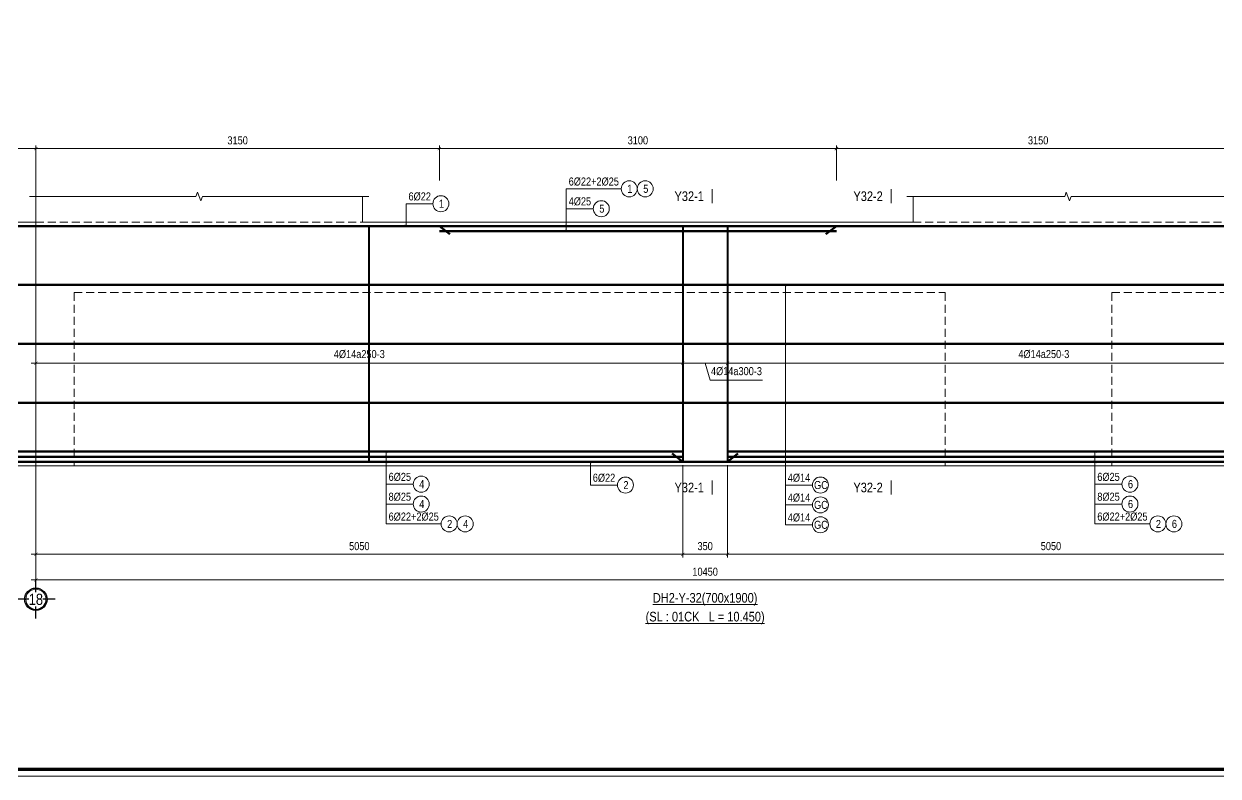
# Model space of a CAD drawing. Header units: millimetres. Extents: x 3014920 to 3563667, y -1638653 to -1356471.
# Drawn here: x 3434334 to 3443658, y -1620686 to -1614818 of the extents above; entities that cross this region are included whole.
import ezdxf
from ezdxf.enums import TextEntityAlignment as Align
from ezdxf.xclip import XClip

# ---------------------------------------------------------------- set-up
doc = ezdxf.new("R2010")
doc.units = ezdxf.units.MM
doc.header["$MEASUREMENT"] = 0
doc.header["$XCLIPFRAME"] = 0
doc.header["$PDMODE"] = 2
for name, pattern in [('6 TANG DIEN HINH 14-15$0$ACAD_ISO10W100', [18, 12, -3, 0, -3]), ('ACAD_ISO04W100', [30, 24, -3, 0, -3]), ('HIDDEN', [0.375, 0.25, -0.125])]:
    doc.linetypes.add(name, pattern=pattern)
doc.layers.get('0').update_dxf_attribs({"lineweight": 9})
doc.layers.get('Defpoints').update_dxf_attribs({"color": 10, "lineweight": 0})
for name, color, linetype, lineweight in [('2', 2, 'Continuous', 20), ('CDAI', 21, 'Continuous', 40), ('CTHEP', 50, 'Continuous', 50), ('DBAO', 90, 'Continuous', 13), ('DGIONG', 130, 'Continuous', 13), ('DMo', 9, 'HIDDEN', 9), ('KTH', 154, 'Continuous', 9), ('Net khuat', 8, 'HIDDEN', 13), ('TEXT', 7, 'Continuous', 15), ('TRUC', 251, 'ACAD_ISO04W100', 9)]:
    doc.layers.add(name, color=color, linetype=linetype, lineweight=lineweight)
doc.layers.add('8', color=8, linetype='Continuous')
doc.styles.add('HELVECONDENSE', font='VHELVCN_0.TTF')
doc.styles.add('Star-HelCon', font='VHELVCN_0.TTF')
doc.styles.add('TTP-HelCon', font='VHELVCN_0.TTF')
doc.styles.add('VNI-HELVE-CONDENSE', font='VHELVCN_0.TTF')
doc.dimstyles.new('kc-25', dxfattribs={"dimtxt": 62.5, "dimasz": 20, "dimexe": 20, "dimexo": 50, "dimgap": 25, "dimtad": 3, "dimdec": 0, "dimzin": 0, "dimdsep": 46, "dimtxsty": 'VNI-HELVE-CONDENSE', "dimblk": 'DIM', "dimcen": 2.5, "dimclrd": 256, "dimclre": 154, "dimclrt": 7, "dimaunit": 1, "dimadec": 0, "dimazin": 0, "dimtfac": 1, "dimtdec": 0, "dimtix": 1, "dimtmove": 0, "dimatfit": 3, "dimldrblk": 'DOT', "dimfxl": 1, "dimtolj": 1, "dimtzin": 0, "dimarcsym": 0})
doc.dimstyles.new('TTP-25', dxfattribs={"dimscale": 25, "dimtxt": 2.5, "dimasz": 1, "dimexe": 1, "dimexo": 1, "dimgap": 0.09, "dimtad": 0, "dimdec": 4, "dimrnd": 1, "dimzin": 9, "dimdsep": 46, "dimtxsty": 'TTP-HelCon', "dimblk": 'ARCHTICK', "dimcen": 0.09, "dimdle": 1.5, "dimclrd": 256, "dimclre": 256, "dimclrt": 7, "dimadec": 0, "dimazin": 0, "dimtfac": 1, "dimtdec": 4, "dimtmove": 0, "dimatfit": 3, "dimldrblk": 'ARCHTICK', "dimfxl": 1, "dimtvp": 1, "dimtolj": 1, "dimtzin": 0, "dimarcsym": 0})

# ---------------------------------------------------------------- blocks, each defined once
blk = doc.blocks.new('_ArchTick')
at = {"color": 0, "linetype": 'ByBlock', "const_width": 0.15}
blk.add_lwpolyline([(-0.5, -0.5), (0.5, 0.5)], dxfattribs=at)
blk = doc.blocks.new('*D1879')
at = {"layer": 'Defpoints', "color": 0, "transparency": 16777216}
for p in [(5050, -1870), (5400, -2366.2), (5400, -2591.2)]:
    blk.add_point(p, dxfattribs=at)
at = {"layer": 'KTH', "lineweight": -2, "transparency": 16777216}
for p, q in [((5050, -1895), (5050, -2616.2)), ((5400, -2391.2), (5400, -2616.2)), ((5012.5, -2591.2), (5437.5, -2591.2))]:
    blk.add_line(p, q, dxfattribs=at)
at = {"layer": 'KTH', "lineweight": -2, "transparency": 16777216, "xscale": 25, "yscale": 25, "zscale": 25, "rotation": 180}
blk.add_blockref('_ArchTick', (5050, -2591.2), dxfattribs=at)
at = {"layer": 'KTH', "lineweight": -2, "transparency": 16777216, "xscale": 25, "yscale": 25, "zscale": 25}
blk.add_blockref('_ArchTick', (5400, -2591.2), dxfattribs=at)
at = {"layer": 'KTH', "color": 7, "transparency": 16777216, "insert": (5225, -2527.4), "char_height": 62.5, "attachment_point": 5, "style": 'TTP-HelCon'}
blk.add_mtext('\\A1;350', dxfattribs=at)
blk = doc.blocks.new('DIM')
h = blk.add_hatch(color=1)
h.paths.add_polyline_path([(0.49, 0.29, 1), (0.29, 0.49), (-0.19, 0), (0.19, 0)])
h.paths.add_polyline_path([(0.19, 0), (-0.19, 0), (-0.49, -0.29, 1), (-0.29, -0.49)])
at = {"color": 9}
for p, q in [((-0.19, 0), (-1.5, 0)), ((0.19, 0), (1.5, 0))]:
    blk.add_line(p, q, dxfattribs=at)
at = {"color": 1}
for p, q in [((-0.49, -0.29), (0.29, 0.49)), ((-0.29, -0.49), (0.49, 0.29)), ((-0.19, 0), (0.19, 0))]:
    blk.add_line(p, q, dxfattribs=at)
blk.add_arc((-0.39, -0.39), 0.138, 135, 315, dxfattribs=at)
blk = doc.blocks.new('*D1880')
at = {"layer": 'Defpoints', "color": 0, "transparency": 16777216}
for p in [(5050, -1870), (0, -2366.2), (5050, -2591.2)]:
    blk.add_point(p, dxfattribs=at)
at = {"layer": 'KTH', "lineweight": -2, "transparency": 16777216}
for p, q in [((5050, -1895), (5050, -2616.2)), ((0, -2391.2), (0, -2616.2)), ((-37.5, -2591.2), (5087.5, -2591.2))]:
    blk.add_line(p, q, dxfattribs=at)
at = {"layer": 'KTH', "lineweight": -2, "transparency": 16777216, "xscale": 25, "yscale": 25, "zscale": 25, "rotation": 180}
blk.add_blockref('_ArchTick', (0, -2591.2), dxfattribs=at)
at = {"layer": 'KTH', "lineweight": -2, "transparency": 16777216, "xscale": 25, "yscale": 25, "zscale": 25}
blk.add_blockref('_ArchTick', (5050, -2591.2), dxfattribs=at)
at = {"layer": 'KTH', "color": 7, "transparency": 16777216, "insert": (2525, -2527.4), "char_height": 62.5, "attachment_point": 5, "style": 'TTP-HelCon'}
blk.add_mtext('\\A1;5050', dxfattribs=at)
blk = doc.blocks.new('*D1881')
at = {"layer": 'Defpoints', "color": 0, "transparency": 16777216}
for p in [(0, -2366.2), (10450, -2366.2), (10450, -2791.2)]:
    blk.add_point(p, dxfattribs=at)
at = {"layer": 'KTH', "lineweight": -2, "transparency": 16777216}
for p, q in [((0, -2391.2), (0, -2816.2)), ((10450, -2391.2), (10450, -2816.2)), ((-37.5, -2791.2), (10487.5, -2791.2))]:
    blk.add_line(p, q, dxfattribs=at)
at = {"layer": 'KTH', "lineweight": -2, "transparency": 16777216, "xscale": 25, "yscale": 25, "zscale": 25, "rotation": 180}
blk.add_blockref('_ArchTick', (0, -2791.2), dxfattribs=at)
at = {"layer": 'KTH', "lineweight": -2, "transparency": 16777216, "xscale": 25, "yscale": 25, "zscale": 25}
blk.add_blockref('_ArchTick', (10450, -2791.2), dxfattribs=at)
at = {"layer": 'KTH', "color": 7, "transparency": 16777216, "insert": (5225, -2727.4), "char_height": 62.5, "attachment_point": 5, "style": 'TTP-HelCon'}
blk.add_mtext('\\A1;10450', dxfattribs=at)
blk = doc.blocks.new('*D1882')
at = {"layer": 'Defpoints', "color": 0, "transparency": 16777216}
for p in [(5050, -924.3), (5400, -924.3), (5400, -1100)]:
    blk.add_point(p, dxfattribs=at)
at = {"layer": 'KTH', "lineweight": -2, "transparency": 16777216}
for p, q in [((5050, -949.3), (5050, -1125)), ((5400, -949.3), (5400, -1125)), ((5012.5, -1100), (5437.5, -1100)), ((5225, -1100), (5265, -1233.3)), ((5265, -1233.3), (5674.2, -1233.3))]:
    blk.add_line(p, q, dxfattribs=at)
at = {"layer": 'KTH', "lineweight": -2, "transparency": 16777216, "xscale": 25, "yscale": 25, "zscale": 25, "rotation": 180}
blk.add_blockref('_ArchTick', (5050, -1100), dxfattribs=at)
at = {"layer": 'KTH', "lineweight": -2, "transparency": 16777216, "xscale": 25, "yscale": 25, "zscale": 25}
blk.add_blockref('_ArchTick', (5400, -1100), dxfattribs=at)
at = {"layer": 'KTH', "color": 7, "transparency": 16777216, "insert": (5469.6, -1163.3), "char_height": 62.5, "attachment_point": 5, "style": 'TTP-HelCon'}
blk.add_mtext('\\A1;4Þ14a300-3', dxfattribs=at)
blk = doc.blocks.new('*D1883')
at = {"layer": 'Defpoints', "color": 0, "transparency": 16777216}
for p in [(5400, -1870), (10450, -2366.2), (5400, -2591.2)]:
    blk.add_point(p, dxfattribs=at)
at = {"layer": 'KTH', "lineweight": -2, "transparency": 16777216}
for p, q in [((5400, -1895), (5400, -2616.2)), ((10450, -2391.2), (10450, -2616.2)), ((10487.5, -2591.2), (5362.5, -2591.2))]:
    blk.add_line(p, q, dxfattribs=at)
at = {"layer": 'KTH', "lineweight": -2, "transparency": 16777216, "xscale": 25, "yscale": 25, "zscale": 25, "rotation": 180}
blk.add_blockref('_ArchTick', (5400, -2591.2), dxfattribs=at)
at = {"layer": 'KTH', "lineweight": -2, "transparency": 16777216, "xscale": 25, "yscale": 25, "zscale": 25}
blk.add_blockref('_ArchTick', (10450, -2591.2), dxfattribs=at)
at = {"layer": 'KTH', "color": 7, "transparency": 16777216, "insert": (7925, -2527.4), "char_height": 62.5, "attachment_point": 5, "style": 'TTP-HelCon'}
blk.add_mtext('\\A1;5050', dxfattribs=at)
blk = doc.blocks.new('*D1870')
at = {"layer": 'Defpoints', "color": 0, "transparency": 16777216}
for p in [(10338.8, -706.1), (5400, -924.3), (5400, -1100)]:
    blk.add_point(p, dxfattribs=at)
at = {"layer": 'KTH', "lineweight": -2, "transparency": 16777216}
for p, q in [((10338.8, -731.1), (10338.8, -1125)), ((5400, -949.3), (5400, -1125)), ((10376.3, -1100), (5362.5, -1100))]:
    blk.add_line(p, q, dxfattribs=at)
at = {"layer": 'KTH', "lineweight": -2, "transparency": 16777216, "xscale": 25, "yscale": 25, "zscale": 25, "rotation": 180}
blk.add_blockref('_ArchTick', (5400, -1100), dxfattribs=at)
at = {"layer": 'KTH', "lineweight": -2, "transparency": 16777216, "xscale": 25, "yscale": 25, "zscale": 25}
blk.add_blockref('_ArchTick', (10338.8, -1100), dxfattribs=at)
at = {"layer": 'KTH', "color": 7, "transparency": 16777216, "insert": (7869.4, -1030.1), "char_height": 62.5, "attachment_point": 5, "style": 'TTP-HelCon'}
blk.add_mtext('\\A1;4Þ14a250-3', dxfattribs=at)
blk = doc.blocks.new('*D1872')
at = {"layer": 'Defpoints', "color": 0, "transparency": 16777216}
for p in [(0, -902.9), (5050, -924.3), (5050, -1100)]:
    blk.add_point(p, dxfattribs=at)
at = {"layer": 'KTH', "lineweight": -2, "transparency": 16777216}
for p, q in [((0, -927.9), (0, -1125)), ((5050, -949.3), (5050, -1125)), ((-37.5, -1100), (5087.5, -1100))]:
    blk.add_line(p, q, dxfattribs=at)
at = {"layer": 'KTH', "lineweight": -2, "transparency": 16777216, "xscale": 25, "yscale": 25, "zscale": 25, "rotation": 180}
blk.add_blockref('_ArchTick', (0, -1100), dxfattribs=at)
at = {"layer": 'KTH', "lineweight": -2, "transparency": 16777216, "xscale": 25, "yscale": 25, "zscale": 25}
blk.add_blockref('_ArchTick', (5050, -1100), dxfattribs=at)
at = {"layer": 'KTH', "color": 7, "transparency": 16777216, "insert": (2525, -1030.1), "char_height": 62.5, "attachment_point": 5, "style": 'TTP-HelCon'}
blk.add_mtext('\\A1;4Þ14a250-3', dxfattribs=at)
blk = doc.blocks.new('*D1873')
at = {"layer": 'Defpoints', "color": 0, "transparency": 16777216}
for p in [(9400, 574), (6250, 300), (9400, 300)]:
    blk.add_point(p, dxfattribs=at)
at = {"layer": 'KTH', "lineweight": -2, "transparency": 16777216}
for p, q in [((6212.5, 574), (9437.5, 574)), ((6250, 325), (6250, 599)), ((9400, 325), (9400, 599))]:
    blk.add_line(p, q, dxfattribs=at)
at = {"layer": 'KTH', "lineweight": -2, "transparency": 16777216, "xscale": 25, "yscale": 25, "zscale": 25, "rotation": 180}
blk.add_blockref('_ArchTick', (6250, 574), dxfattribs=at)
at = {"layer": 'KTH', "lineweight": -2, "transparency": 16777216, "xscale": 25, "yscale": 25, "zscale": 25}
blk.add_blockref('_ArchTick', (9400, 574), dxfattribs=at)
at = {"layer": 'KTH', "color": 7, "transparency": 16777216, "insert": (7825, 637.8), "char_height": 62.5, "attachment_point": 5, "style": 'TTP-HelCon'}
blk.add_mtext('\\A1;3150', dxfattribs=at)
blk = doc.blocks.new('*D1874')
at = {"layer": 'Defpoints', "color": 0, "transparency": 16777216}
for p in [(3150, 574), (3150, 300), (6250, 300)]:
    blk.add_point(p, dxfattribs=at)
at = {"layer": 'KTH', "lineweight": -2, "transparency": 16777216}
for p, q in [((6287.5, 574), (3112.5, 574)), ((3150, 325), (3150, 599)), ((6250, 325), (6250, 599))]:
    blk.add_line(p, q, dxfattribs=at)
at = {"layer": 'KTH', "lineweight": -2, "transparency": 16777216, "xscale": 25, "yscale": 25, "zscale": 25, "rotation": 180}
blk.add_blockref('_ArchTick', (3150, 574), dxfattribs=at)
at = {"layer": 'KTH', "lineweight": -2, "transparency": 16777216, "xscale": 25, "yscale": 25, "zscale": 25}
blk.add_blockref('_ArchTick', (6250, 574), dxfattribs=at)
at = {"layer": 'KTH', "color": 7, "transparency": 16777216, "insert": (4700, 637.8), "char_height": 62.5, "attachment_point": 5, "style": 'TTP-HelCon'}
blk.add_mtext('\\A1;3100', dxfattribs=at)
blk = doc.blocks.new('*D1875')
at = {"layer": 'Defpoints', "color": 0, "transparency": 16777216}
for p in [(0, 574), (0, 300), (3150, 300)]:
    blk.add_point(p, dxfattribs=at)
at = {"layer": 'KTH', "lineweight": -2, "transparency": 16777216}
for p, q in [((3187.5, 574), (-37.5, 574)), ((0, 325), (0, 599)), ((3150, 325), (3150, 599))]:
    blk.add_line(p, q, dxfattribs=at)
at = {"layer": 'KTH', "lineweight": -2, "transparency": 16777216, "xscale": 25, "yscale": 25, "zscale": 25, "rotation": 180}
blk.add_blockref('_ArchTick', (0, 574), dxfattribs=at)
at = {"layer": 'KTH', "lineweight": -2, "transparency": 16777216, "xscale": 25, "yscale": 25, "zscale": 25}
blk.add_blockref('_ArchTick', (3150, 574), dxfattribs=at)
at = {"layer": 'KTH', "color": 7, "transparency": 16777216, "insert": (1575, 637.8), "char_height": 62.5, "attachment_point": 5, "style": 'TTP-HelCon'}
blk.add_mtext('\\A1;3150', dxfattribs=at)
blk = doc.blocks.new('dau truc')
blk.add_circle((0, 0), 180)
at = {"layer": '8'}
for p, q in [((0, 127), (0, 345)), ((-127, 0), (-345, 0)), ((0, -345), (0, -127)), ((345, 0), (127, 0))]:
    blk.add_line(p, q, dxfattribs=at)
blk.add_circle((0, 0), 200, dxfattribs=at)
at = {"layer": 'TEXT', "style": 'HELVECONDENSE'}
blk.add_attdef('A', text='', height=233, dxfattribs=at).set_placement((0, 0), align=Align.MIDDLE)
blk = doc.blocks.new('MC')
at = {"layer": 'CTHEP', "const_width": 10, "elevation": 0}
blk.add_lwpolyline([(36, 150), (36, 0)], dxfattribs=at)
at = {"layer": 'TEXT', "style": 'TTP-HelCon'}
blk.add_attdef('A', text='', height=100, dxfattribs=at).set_placement((-50, 26), align=Align.RIGHT)
blk = doc.blocks.new('*D1869')
at = {"layer": 'Defpoints', "color": 0, "transparency": 16777216}
for p in [(0, 574), (-400, 394), (0, 394)]:
    blk.add_point(p, dxfattribs=at)
at = {"layer": 'KTH', "lineweight": -2, "transparency": 16777216}
for p, q in [((-437.5, 574), (37.5, 574)), ((-400, 419), (-400, 599)), ((0, 419), (0, 599))]:
    blk.add_line(p, q, dxfattribs=at)
at = {"layer": 'KTH', "lineweight": -2, "transparency": 16777216, "xscale": 25, "yscale": 25, "zscale": 25, "rotation": 180}
blk.add_blockref('_ArchTick', (-400, 574), dxfattribs=at)
at = {"layer": 'KTH', "lineweight": -2, "transparency": 16777216, "xscale": 25, "yscale": 25, "zscale": 25}
blk.add_blockref('_ArchTick', (0, 574), dxfattribs=at)
at = {"layer": 'KTH', "color": 7, "transparency": 16777216, "insert": (-200, 637.8), "char_height": 62.5, "attachment_point": 5, "style": 'TTP-HelCon'}
blk.add_mtext('\\A1;400', dxfattribs=at)
blk = doc.blocks.new('2Y-33')
at = {"layer": 'CTHEP'}
for p, q in [((73731.99983, -490), (6753.45448, -490)), ((73719.76007, -950), (6753.45448, -950)), ((73719.76007, -1410), (6753.45448, -1410)), ((6614.26151, -1870), (73770.00002, -1870))]:
    blk.add_line(p, q, dxfattribs=at)
blk.add_lwpolyline([(6609.38628, -529.99859), (6609.38628, -30), (73770.00002, -30), (73770.00002, -530.00001)], dxfattribs=at)
at = {"layer": 'DBAO', "linetype": 'Continuous'}
blk.add_line((6568.4461, -1900), (73799.99996, -1900), dxfattribs=at)
blk = doc.blocks.new('CHG_XX_Khung ten')
blk.add_lwpolyline([(15, 579), (826, 579), (826, 15), (15, 15)], close=True)
at = {"color": 4, "linetype": 'Continuous', "const_width": 1}
blk.add_lwpolyline([(17, 577), (824, 577), (824, 17), (17, 17)], close=True, dxfattribs=at)
blk = doc.blocks.new('2Y-32')
at = {"layer": 'CDAI'}
for points in [[(2599.99119, -30), (2599.99119, -1870)], [(5049.99117, -30), (5049.99117, -1870)]]:
    blk.add_lwpolyline(points, dxfattribs=at)
at = {"layer": 'CDAI', "elevation": 0}
blk.add_lwpolyline([(5399.99117, -30), (5399.99117, -1870)], dxfattribs=at)
blk.add_lwpolyline([(5399.99117, -30), (5399.99117, -1870)], dxfattribs=at)
at = {"layer": 'CTHEP'}
for p, q in [((3231.41709, -94.5255), (3149.99119, -30)), ((6168.56369, -94.5255), (6249.98958, -30)), ((10449.99117, -490), (-294.55642, -490)), ((10449.99117, -950), (-294.55642, -950)), ((10449.99117, -1410), (-294.55642, -1410)), ((4968.56528, -1805.4745), (5049.99117, -1870)), ((5481.41706, -1805.4745), (5399.99117, -1870)), ((-341.19187, -1870), (10449.99117, -1870))]:
    blk.add_line(p, q, dxfattribs=at)
for points in [[(-357.10992, -529.59684), (-357.10992, -30), (10449.99117, -30)], [(3149.99119, -70), (6249.98958, -70)], [(5049.99117, -1790), (-341.19187, -1790)], [(5049.99117, -1830), (-341.19187, -1830)], [(5399.99117, -1789.99999), (10449.99117, -1789.99999)], [(5399.99117, -1830), (10449.99117, -1830)]]:
    blk.add_lwpolyline(points, dxfattribs=at)
at = {"layer": 'DBAO', "linetype": 'Continuous'}
for p, q in [((0, 200), (0, 0)), ((2549.99119, 200), (2549.99119, 0)), ((6850, 200), (6850, 0)), ((-0.00883, 0), (-400.00883, 0)), ((2549.99119, 0), (6850, 0))]:
    blk.add_line(p, q, dxfattribs=at)
at = {"layer": 'DBAO', "linetype": 'Continuous', "flags": 128}
blk.add_lwpolyline([(10630.9478, -1900), (-400.00883, -1900), (-400.00883, 0)], dxfattribs=at)
at = {"layer": 'DGIONG', "linetype": 'Continuous', "flags": 128}
for points in [[(2599.99119, 200), (1299.99119, 200), (1287.49119, 165.65653), (1262.49119, 234.34347), (1249.99119, 200), (-50.0075, 200)], [(9450, 200), (8082.4132, 200), (8069.9132, 165.65653), (8044.9132, 234.34347), (8032.4132, 200), (6799.9925, 200)]]:
    blk.add_lwpolyline(points, dxfattribs=at)
at = {"layer": 'DGIONG'}
for centre in [(4632.46075, 260.04133), (4757.46075, 260.04133), (3161.94444, 143.92733), (4414.57125, 105.06033), (3008.69987, -2043.93133), (4602.9513, -2050.75583), (6125.09504, -2050.75583), (8541.88993, -2043.93133), (3008.69984, -2198.91234), (6125.09504, -2205.73684), (8541.8899, -2198.91234), (3226.58934, -2353.89334), (3351.58934, -2353.89334), (6125.09504, -2360.71784), (8759.7794, -2353.89334), (8884.7794, -2353.89334)]:
    blk.add_circle(centre, 62.5, dxfattribs=at)
at = {"layer": 'Net khuat', "ltscale": 250}
for p, q in [((-0.0075, 0), (0, 0)), ((0, 0), (2549.99119, 0)), ((2549.98369, 0), (2549.99119, 0)), ((6849.9925, 0), (6850, 0)), ((6850, 0), (9400, 0)), ((299.99118, -549.9686), (7099.99117, -549.98061)), ((299.99118, -549.9686), (299.99118, -1900)), ((7099.99117, -549.98061), (7099.99117, -1900)), ((8399.88353, -549.9829), (8399.88353, -1900)), ((8399.88353, -549.9829), (9749.98956, -549.98529))]:
    blk.add_line(p, q, dxfattribs=at)
at = {"layer": 'TRUC', "linetype": '6 TANG DIEN HINH 14-15$0$ACAD_ISO10W100', "ltscale": 1250}
blk.add_lwpolyline([(-0.0075, 378.27092), (-0.0075, -2628.41917)], dxfattribs=at)
ref = blk.add_blockref('MC', (5252.68965, 259.15256), dxfattribs=dict(xscale=-0.75, yscale=0.75, zscale=0.75, rotation=180))
ref.add_attrib('A', 'Y32-1', dxfattribs={"layer": 'TEXT', "height": 75, "style": 'TTP-HelCon'}).set_placement((5215.18965, 165.02212), align=Align.RIGHT)
ref = blk.add_blockref('MC', (6649.40617, 259.15256), dxfattribs=dict(xscale=-0.75, yscale=0.75, zscale=0.75, rotation=180))
ref.add_attrib('A', 'Y32-2', dxfattribs={"layer": 'TEXT', "height": 75, "style": 'TTP-HelCon'}).set_placement((6611.90617, 165.02212), align=Align.RIGHT)
ref = blk.add_blockref('MC', (5252.68965, -2013.11233), dxfattribs=dict(xscale=-0.75, yscale=0.75, zscale=0.75, rotation=180))
ref.add_attrib('A', 'Y32-1', dxfattribs={"layer": 'TEXT', "height": 75, "style": 'TTP-HelCon'}).set_placement((5215.18965, -2107.24276), align=Align.RIGHT)
ref = blk.add_blockref('MC', (6649.40617, -2013.11233), dxfattribs=dict(xscale=-0.75, yscale=0.75, zscale=0.75, rotation=180))
ref.add_attrib('A', 'Y32-2', dxfattribs={"layer": 'TEXT', "height": 75, "style": 'TTP-HelCon'}).set_placement((6611.90617, -2107.24276), align=Align.RIGHT)
at = {"layer": '2', "ltscale": 300}
ref = blk.add_blockref('dau truc', (-0.0075, -2942.06577), dxfattribs=dict(at, xscale=0.436713129747659, yscale=0.436713129747659, zscale=0.436713129747659))
ref.add_attrib('A', '18', dxfattribs={"layer": 'TEXT', "height": 87.5, "style": 'HELVECONDENSE'}).set_placement((-0.0075, -2942.06577), align=Align.MIDDLE)
at = {"layer": 'TEXT', "style": 'TTP-HelCon'}
for s, p in [('6Þ22+2Þ25', (4159.65287, 285.89428, 0)), ('6Þ22', (2908.95621, 169.78028, 0)), ('4Þ25', (4159.65287, 130.91328, 0)), ('6Þ25', (2753.7815, -2018.07839, 0)), ('6Þ25', (8286.97156, -2018.07839, 0)), ('6Þ22', (4348.03292, -2024.90289, 0)), ('4Þ14', (5870.17666, -2024.90289, 0)), ('8Þ25', (2753.78146, -2173.05939, 0)), ('4Þ14', (5870.17666, -2179.88389, 0)), ('8Þ25', (8286.97152, -2173.05939, 0)), ('6Þ22+2Þ25', (2753.78146, -2328.04039, 0)), ('4Þ14', (5870.17666, -2334.86489, 0)), ('6Þ22+2Þ25', (8286.97152, -2328.04039, 0))]:
    blk.add_text(s, height=62.5, dxfattribs=at).set_placement(p)
at = {"layer": 'TEXT', "style": 'Star-HelCon'}
for s, p in [('1', (4636.62741, 260.04133)), ('5', (4761.62741, 260.04133)), ('1', (3166.11111, 143.92733)), ('5', (4418.73791, 105.06033)), ('4', (3012.86654, -2043.93133)), ('2', (4607.11797, -2050.75583)), ('GC', (6129.2617, -2050.75583)), ('6', (8546.0566, -2043.93133)), ('4', (3012.86651, -2198.91234)), ('GC', (6129.2617, -2205.73684)), ('6', (8546.05656, -2198.91234)), ('2', (3230.75601, -2353.89334)), ('4', (3355.75601, -2353.89334)), ('GC', (6129.2617, -2360.71784)), ('2', (8763.94606, -2353.89334)), ('6', (8888.94606, -2353.89334))]:
    blk.add_text(s, height=62.5, dxfattribs=at).set_placement(p, align=Align.MIDDLE)
at = {"layer": 'TEXT', "style": 'TTP-HelCon'}
for s, p in [('%%UDH2-Y-32(700x1900)', (5224.99038, -2967.89124)), ('%%U(SL : 01CK   L = 10.450)', (5224.99038, -3114.78584))]:
    blk.add_text(s, height=75, dxfattribs=at).set_placement(p, align=Align.CENTER)
at = {"layer": 'KTH'}
for base, p1, p2, override, picture, middle in [((-0.00883, 574.00461), (-400.00883, 394.00461), (-0.00883, 394.00461), {"dimarcsym": 1}, '*D1869', (-200.00883, 637.83794)), ((-0.0075, 574.00461), (3149.99119, 300), (-0.0075, 300), {"dimtmove": 1}, '*D1875', (1574.99185, 637.83794)), ((3149.99119, 574.00461), (6249.98958, 300), (3149.99119, 300), {"dimtmove": 1}, '*D1874', (4699.99039, 637.83794)), ((5049.99117, -2591.2455), (-0.00882, -2366.2455), (5049.99117, -1870), {"dimtmove": 1}, '*D1880', (2524.99118, -2527.41217)), ((5399.99117, -2591.2455), (5049.99117, -1870), (5399.99117, -2366.2455), {"dimtmove": 1}, '*D1879', (5224.99117, -2527.41217))]:
    dim = blk.add_linear_dim(base=base, p1=p1, p2=p2, dimstyle='TTP-25', override=override, dxfattribs=at)
    dim.commit()
    dim.dimension.update_dxf_attribs({"geometry": picture, "text_midpoint": middle})
for base, p1, p2, picture, middle in [((9400, 574.00461), (6249.98958, 300), (9400, 300), '*D1873', (7824.99479, 637.83794)), ((5399.99117, -2591.2455), (10449.99117, -2366.2455), (5399.99117, -1870), '*D1883', (7924.99117, -2527.41217)), ((10449.99117, -2791.20124), (-0.00883, -2366.2455), (10449.99117, -2366.2455), '*D1881', (5224.99117, -2727.36791))]:
    dim = blk.add_linear_dim(base=base, p1=p1, p2=p2, angle=180, dimstyle='TTP-25', override={"dimtmove": 1}, dxfattribs=at)
    dim.commit()
    dim.dimension.update_dxf_attribs({"geometry": picture, "text_midpoint": middle})
dim = blk.add_linear_dim(base=(5399.99117, -1100), p1=(10338.84177, -706.10581), p2=(5399.99117, -924.2705), angle=180, text='4Þ14a250-3', dimstyle='TTP-25', override={"dimtmove": 1}, dxfattribs=at)
dim.commit()
dim.dimension.update_dxf_attribs({"geometry": '*D1870', "text_midpoint": (7869.41647, -1030.08334)})
for base, p1, p2, text, picture, middle in [((5049.99117, -1100), (-0.00883, -902.86333), (5049.99117, -924.2705), '4Þ14a250-3', '*D1872', (2524.99117, -1030.08334)), ((5399.99117, -1100), (5049.99117, -924.2705), (5399.99117, -924.2705), '4Þ14a300-3', '*D1882', (5267.21617, -1163.33334))]:
    dim = blk.add_linear_dim(base=base, p1=p1, p2=p2, text=text, dimstyle='TTP-25', override={"dimtmove": 1}, dxfattribs=at)
    dim.commit()
    dim.dimension.update_dxf_attribs({"geometry": picture, "text_midpoint": middle})
at = {"layer": 'DGIONG'}
for points in [[(4141.14102, -30), (4141.14084, 260.04133), (4569.96075, 260.04133)], [(2890.44444, -30), (2890.44418, 143.92733), (3099.44444, 143.92733)], [(4141.14107, -70), (4141.14084, 105.06033), (4352.07125, 105.06033)], [(5851.66481, -490), (5851.66463, -2050.75583), (6062.59504, -2050.75583)], [(5851.66476, -950), (5851.66463, -2205.73684), (6062.59504, -2205.73684)], [(5851.6647, -1410), (5851.66463, -2360.71784), (6062.59504, -2360.71784)], [(2735.26959, -1830), (2735.26943, -2198.91234), (2946.19984, -2198.91234)], [(2735.26957, -1790), (2735.26947, -2043.93133), (2946.19987, -2043.93133)], [(8268.45965, -1830), (8268.45949, -2198.91234), (8479.3899, -2198.91234)], [(8268.45963, -1790), (8268.45953, -2043.93133), (8479.38993, -2043.93133)], [(2735.26954, -1870), (2735.26943, -2353.89334), (3164.08934, -2353.89334)], [(4329.52105, -1870), (4329.52089, -2050.75583), (4540.4513, -2050.75583)], [(8268.4596, -1870), (8268.45949, -2353.89334), (8697.2794, -2353.89334)]]:
    blk.add_leader(points, dimstyle='kc-25', override={"dimtad": 0, "dimldrblk": 'ArchTick', "dimfxl": 100, "dimarcsym": 1}, dxfattribs=at)

msp = doc.modelspace()

# ---------------------------------------------------------------- block references
at = {"layer": 'DGIONG', "color": 5}
ref = msp.add_blockref('2Y-33', (3416591.05961, -1614141.41095), dxfattribs=at)
XClip(ref).set_block_clipping_path([(38551.3972354708, -3711.059322872), (55761.3654262922, 808.900912849)])
ref = msp.add_blockref('2Y-33', (3398245.94802, -1617644.23726), dxfattribs=at)
XClip(ref).set_block_clipping_path([(57027.342183786, -3686.059322872), (74237.3104430428, 951.6948019341)])
at = {"layer": 'DMo'}
ref = msp.add_blockref('2Y-32', (3434428.12284, -1616364.25683), dxfattribs=at)
XClip(ref).set_block_clipping_path([(-792.0463637137, -3172.5935), (14426.2908955785, 844.6974999998)])

# ---------------------------------------------------------------- next in the draw order: block references
at = {"color": 5, "xscale": 25.92478421704392, "yscale": 25.92478421704392, "zscale": 25.92478421704392}
msp.add_blockref('CHG_XX_Khung ten', (3432850.75435, -1621074.38806), dxfattribs=at)

doc.saveas('drawing.dxf')
